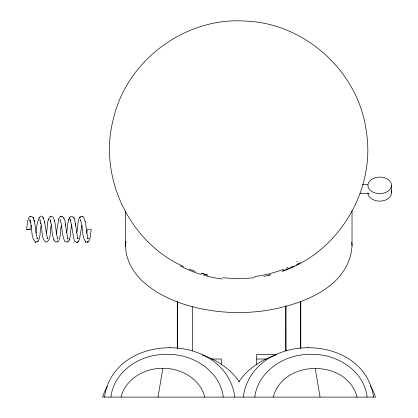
<?xml version="1.0" encoding="UTF-8"?>
<svg xmlns="http://www.w3.org/2000/svg" width="418" height="418" viewBox="0 0 418 418"><rect width="100%" height="100%" fill="white"/><g stroke="black" fill="none" stroke-linecap="round" stroke-linejoin="round"><path stroke-width="0.63" d="M177.269 348.215L177.279 301.331M177.556 348.215L177.561 301.979M192.337 350.817L192.343 306.535M352.034 210.745L352.034 245.7C349.286 289.413 296.435 306.822 259.944 311.347A139.272 100.858 0 0 1 218.75 311.514C192.17 308.505 165.047 300.526 144.388 282.866C132.652 272.609 123.775 257.279 126.027 241.249M26.611 228.442C27.619 225.584 27.102 212.689 33.085 217.407C35.786 224.132 35.311 231.703 37.39 238.621L37.254 238.27L37.578 238.929L37.087 238.312L37.359 238.589M91.317 230.072C89.969 233.683 91.511 242.398 85.941 242.132C81.688 237.074 83.192 229.163 81.317 223.045L80.387 219.669L80.758 220.14M30.671 228.489L31.141 225.396M87.263 230.067L86.787 233.15M41.236 225.866C39.083 230.088 41.904 241.635 35.378 242.174C30.613 236.949 32.473 228.244 30.305 221.728M71.65 226.054C69.843 229.069 71.901 244.948 64.889 241.526C61.524 234.676 62.528 226.713 60.197 219.821L60.741 220.364M66.504 232.93C67.993 227.658 66.927 221.049 70.449 216.576C75.324 215.129 74.89 222.867 75.715 225.804M76.682 232.763C78.61 229.189 76.264 214.8 83.177 216.707C87.033 223.196 85.706 231.593 88.151 238.683L87.785 238.244L88.083 238.542M36.032 233.092C35.744 228.014 40.342 205.034 44.736 222.595M46.194 233.082C48.143 229.822 45.839 213.828 53.023 216.989C56.409 223.687 55.307 231.833 57.825 238.856L57.198 238.182M61.603 225.271C59.513 229.299 62.115 242.184 55.5 242.126C51.022 236.483 52.663 227.925 50.494 221.206L50.677 222.047L50.609 221.733M81.912 225.302L79.415 239.603L78.302 241.661L76.635 242.325L74.911 241.426L73.913 239.253L71.468 224.9L71.603 225.72M110.937 397.1C113.409 374.042 135.27 357.792 157.168 354.966A67.737 67.434 69.8 0 1 176.662 354.966C198.628 357.818 220.558 374.011 223.259 397.1M51.524 224.941C49.387 229.837 51.994 240.047 46.053 242.315C40.483 238.542 42.95 228.667 40.677 222.904L40.849 223.834L40.797 223.557M56.211 233.965L58.687 219.408M104.49 397.1C113.921 331.281 225.464 331.244 234.864 397.1M243.208 397.1C252.608 331.244 364.151 331.281 373.582 397.1M254.813 397.1C257.509 374.011 279.443 357.824 301.404 354.966A67.737 67.434 -69.8 0 1 320.904 354.966C342.797 357.792 364.658 374.042 367.135 397.1M158.014 397.1L162.858 368.284C180.822 368.033 200.274 378.807 204.789 397.1M48.342 220.108L48.551 219.314M68.651 220.035L68.876 219.199M58.724 219.288C61.42 211.518 65.877 220.338 65.307 224.304M58.598 219.722L58.813 218.964M121.021 397.1C125.473 378.802 144.915 368.028 162.858 368.284M273.278 397.1C283.19 358.952 347.191 358.884 357.05 397.1M69.127 240.052L69.351 239.352M38.743 218.253L39.041 217.637M69.252 218.112L69.581 217.48M107.269 386.378L104.254 392.486L102.588 397.1L375.479 397.1L373.817 392.486L370.51 385.871M238.741 381.885C247.566 368.979 261.193 359.804 275.937 354.96M67.773 241.985L68.207 241.635M57.553 242.027L58.008 241.667M77.852 242.006L78.302 241.661M308.066 347.588L308.374 347.395M29.871 216.581L30.232 216.372M300.328 262.682L297.449 264.26L298.17 263.873M295.986 265.007L296.958 264.51M294.026 265.994L291.55 267.18L293.039 266.48M291.032 267.41L285.792 269.662M282.861 270.807L285.264 269.882M282.087 271.397C338.794 252.247 376.085 190.028 366.246 130.991C358.524 71.635 304.774 22.917 244.948 21.057C185.226 17.049 126.967 60.26 113.471 118.571C97.89 176.359 128.901 241.933 183.46 266.553M50.959 216.231L50.458 216.383M61.19 216.221L60.662 216.372M268.675 275.169L270.556 274.699M263.795 276.46L269.971 275.075M254.693 277.761L239.08 278.785M362.594 184.662L367.803 184.657M359.976 193.382L369.094 193.377M87.388 229.268L91.432 229.268M238.678 278.785L222.575 277.771M276.815 354.574L256.61 354.574L256.61 364.992M211.68 359.02L221.456 359.02L221.456 364.877M256.61 359.02L266.386 359.02M61.577 216.195L62.089 216.273M201.168 273.382L207.276 275.075M201.685 273.299L207.877 275.075M202.134 354.96C216.879 359.804 230.501 368.979 239.326 381.885M189.249 269.119L195.159 271.397M82.32 216.273L82.842 216.482M87.644 238.176L87.884 238.344M40.509 220.364L39.783 219.685L40.734 223.202M30.42 222.298L30.488 222.622L29.662 219.748L30.31 220.37M30.086 220.229L30.404 220.432M70.914 220.349L70.266 219.732L71.488 225.009M85.601 241.917L85.941 242.132L85.46 241.829M169.698 347.395L170.006 347.588M77.434 238.155L78.098 238.782L77.111 234.827L75.585 224.973M36.883 238.203L37.192 238.412M47.103 238.218L47.662 238.798L46.654 234.775L44.611 221.921M50.437 220.26L50.055 219.884L50.338 220.161M77.983 238.589L77.79 238.391M50.05 219.826L50.568 221.54M67.909 238.756L67.695 238.286L67.962 238.934L67.8 238.547M73.829 217.658L73.479 217.13M63.766 217.83L64.043 218.489M73.96 217.909L74.221 218.546M53.755 239.629L54.006 240.334M67.852 238.668L65.286 224.168M54.408 220.338L54.476 220.652M54.533 220.908L54.596 221.2M85.084 221.399L85.136 221.671M315.209 368.284L320.057 397.1M65.548 225.788L65.412 224.931M75.339 223.473L75.475 224.32M61.42 225.401L61.66 226.937M71.708 226.404L71.828 227.188M351.731 242.121L352.034 245.7M391.483 185.362A11.772 8.25 -0.2 0 1 373.802 192.51A11.772 8.25 -0.2 0 1 373.849 178.214A11.772 8.25 -0.2 0 1 391.483 185.362L391.509 192.876M300.793 301.331L300.798 348.215M300.505 301.331L300.516 348.215M286.011 305.887L286.016 350.817M285.724 305.887L285.734 350.817M125.656 211.66L125.656 246.615M391.06 190.603A11.772 8.25 -0.2 0 1 381.341 201.048A11.772 8.25 -0.2 0 1 367.965 192.876M297.496 261.208A116.173 105.012 -12.7 0 1 296.79 261.59M287.934 267.52A121.466 115.086 -3 0 1 286.372 268.168M283.608 269.26A121.466 115.086 -3 0 1 254.525 276.559M222.402 279.052A120.865 116.528 0.8 0 1 203.796 275.263M201.283 274.521A120.865 116.528 0.8 0 1 180.315 265.911M80.172 216.895L79.796 217.36L80.172 216.895M38.111 241.212L37.714 241.682L38.111 241.212M26.506 229.231L30.551 229.294L26.543 229.221M88.104 241.949L87.587 242.215L88.104 241.949M77.382 242.205L77.022 242.304L77.382 242.205M35.18 242.085L35.52 242.236L35.18 242.085M67.627 238.406L67.627 238.406M33.524 218.28L33.215 217.621L33.524 218.28M43.738 218.452L43.446 217.773L43.738 218.452M70.48 220.176L70.349 219.852L70.459 220.161M34.349 221.394L34.151 220.464L34.349 221.394"/></g></svg>
